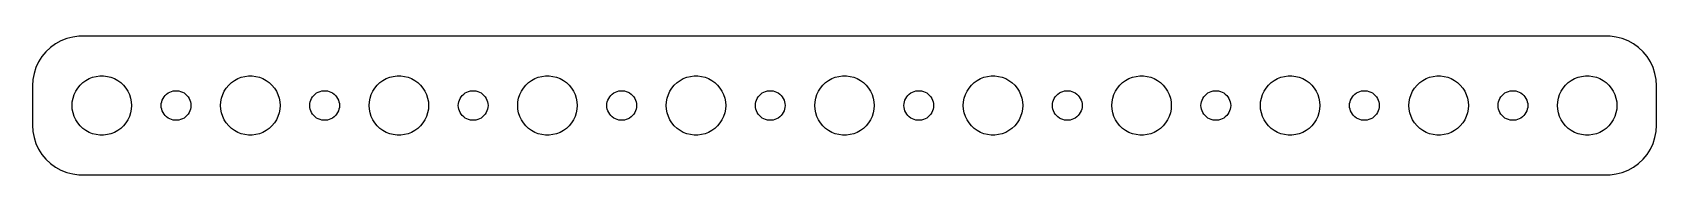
# Model space of a CAD drawing. Header units: metres. Extents: x -82 to 82, y -7 to 7.
import ezdxf

# ---------------------------------------------------------------- set-up
doc = ezdxf.new("R2010")
doc.units = ezdxf.units.M

msp = doc.modelspace()

# ---------------------------------------------------------------- linework, layer by layer
for p, q in [((-78.5451, 6.75528), (-79.1289, 6.52412)), ((-77.9369, 6.91142), (-78.5451, 6.75528)), ((-77.3139, 6.99013), (-77.9369, 6.91142)), ((77.3139, 6.99013), (-77.3139, 6.99013)), ((77.9369, 6.91142), (77.3139, 6.99013)), ((78.5451, 6.75528), (77.9369, 6.91142)), ((79.1289, 6.52412), (78.5451, 6.75528)), ((-81.0451, 4.93892), (-81.3815, 4.40877)), ((-80.6448, 5.42273), (-81.0451, 4.93892)), ((-80.1871, 5.85255), (-80.6448, 5.42273)), ((-79.6791, 6.22163), (-80.1871, 5.85255)), ((-79.1289, 6.52412), (-79.6791, 6.22163)), ((79.6791, 6.22163), (79.1289, 6.52412)), ((80.1871, 5.85255), (79.6791, 6.22163)), ((80.6448, 5.42273), (80.1871, 5.85255)), ((81.0451, 4.93892), (80.6448, 5.42273)), ((81.3815, 4.40877), (81.0451, 4.93892)), ((-81.6489, 3.84062), (-81.8429, 3.24344)), ((-81.3815, 4.40877), (-81.6489, 3.84062)), ((81.6489, 3.84062), (81.3815, 4.40877)), ((81.8429, 3.24344), (81.6489, 3.84062)), ((-81.9606, 2.62666), (-82, 2)), ((-82, 2), (-82, -2)), ((-81.8429, 3.24344), (-81.9606, 2.62666)), ((-77.6289, 1.44525), (-77.427, 1.76335)), ((-77.427, 1.76335), (-77.1869, 2.05363)), ((-77.1869, 2.05363), (-76.9123, 2.31154)), ((-76.9123, 2.31154), (-76.6075, 2.53297)), ((-76.6075, 2.53297), (-76.2773, 2.71448)), ((-76.2773, 2.71448), (-75.927, 2.85316)), ((-75.927, 2.85316), (-75.5621, 2.94685)), ((-75.5621, 2.94685), (-75.1884, 2.99408)), ((-75.1884, 2.99408), (-74.8116, 2.99408)), ((-74.8116, 2.99408), (-74.4379, 2.94685)), ((-74.4379, 2.94685), (-74.073, 2.85316)), ((-74.073, 2.85316), (-73.7227, 2.71448)), ((-73.7227, 2.71448), (-73.3925, 2.53297)), ((-73.3925, 2.53297), (-73.0877, 2.31154)), ((-73.0877, 2.31154), (-72.8131, 2.05363)), ((-72.8131, 2.05363), (-72.573, 1.76335)), ((-72.573, 1.76335), (-72.3711, 1.44525)), ((-62.6289, 1.44525), (-62.427, 1.76335)), ((-62.427, 1.76335), (-62.1869, 2.05363)), ((-62.1869, 2.05363), (-61.9123, 2.31154)), ((-61.9123, 2.31154), (-61.6075, 2.53297)), ((-61.6075, 2.53297), (-61.2773, 2.71448)), ((-61.2773, 2.71448), (-60.927, 2.85316)), ((-60.927, 2.85316), (-60.5621, 2.94685)), ((-60.5621, 2.94685), (-60.1884, 2.99408)), ((-60.1884, 2.99408), (-59.8116, 2.99408)), ((-59.8116, 2.99408), (-59.4379, 2.94685)), ((-59.4379, 2.94685), (-59.0729, 2.85316)), ((-59.0729, 2.85316), (-58.7227, 2.71448)), ((-58.7227, 2.71448), (-58.3925, 2.53297)), ((-58.3925, 2.53297), (-58.0877, 2.31154)), ((-58.0877, 2.31154), (-57.8131, 2.05363)), ((-57.8131, 2.05363), (-57.5729, 1.76335)), ((-57.5729, 1.76335), (-57.3711, 1.44525)), ((-47.6289, 1.44525), (-47.427, 1.76335)), ((-47.427, 1.76335), (-47.1869, 2.05363)), ((-47.1869, 2.05363), (-46.9123, 2.31154)), ((-46.9123, 2.31154), (-46.6075, 2.53297)), ((-46.6075, 2.53297), (-46.2773, 2.71448)), ((-46.2773, 2.71448), (-45.927, 2.85316)), ((-45.927, 2.85316), (-45.5621, 2.94685)), ((-45.5621, 2.94685), (-45.1884, 2.99408)), ((-45.1884, 2.99408), (-44.8116, 2.99408)), ((-44.8116, 2.99408), (-44.4379, 2.94685)), ((-44.4379, 2.94685), (-44.0729, 2.85316)), ((-44.0729, 2.85316), (-43.7227, 2.71448)), ((-43.7227, 2.71448), (-43.3925, 2.53297)), ((-43.3925, 2.53297), (-43.0877, 2.31154)), ((-43.0877, 2.31154), (-42.8131, 2.05363)), ((-42.8131, 2.05363), (-42.5729, 1.76335)), ((-42.5729, 1.76335), (-42.3711, 1.44525)), ((-32.6289, 1.44525), (-32.427, 1.76335)), ((-32.427, 1.76335), (-32.1869, 2.05363)), ((-32.1869, 2.05363), (-31.9123, 2.31154)), ((-31.9123, 2.31154), (-31.6075, 2.53297)), ((-31.6075, 2.53297), (-31.2773, 2.71448)), ((-31.2773, 2.71448), (-30.927, 2.85316)), ((-30.927, 2.85316), (-30.5621, 2.94685)), ((-30.5621, 2.94685), (-30.1884, 2.99408)), ((-30.1884, 2.99408), (-29.8116, 2.99408)), ((-29.8116, 2.99408), (-29.4379, 2.94685)), ((-29.4379, 2.94685), (-29.0729, 2.85316)), ((-29.0729, 2.85316), (-28.7227, 2.71448)), ((-28.7227, 2.71448), (-28.3925, 2.53297)), ((-28.3925, 2.53297), (-28.0877, 2.31154)), ((-28.0877, 2.31154), (-27.8131, 2.05363)), ((-27.8131, 2.05363), (-27.5729, 1.76335)), ((-27.5729, 1.76335), (-27.3711, 1.44525)), ((-17.6289, 1.44525), (-17.427, 1.76335)), ((-17.427, 1.76335), (-17.1869, 2.05363)), ((-17.1869, 2.05363), (-16.9123, 2.31154)), ((-16.9123, 2.31154), (-16.6075, 2.53297)), ((-16.6075, 2.53297), (-16.2773, 2.71448)), ((-16.2773, 2.71448), (-15.927, 2.85316)), ((-15.927, 2.85316), (-15.5621, 2.94685)), ((-15.5621, 2.94685), (-15.1884, 2.99408)), ((-15.1884, 2.99408), (-14.8116, 2.99408)), ((-14.8116, 2.99408), (-14.4379, 2.94685)), ((-14.4379, 2.94685), (-14.0729, 2.85316)), ((-14.0729, 2.85316), (-13.7227, 2.71448)), ((-13.7227, 2.71448), (-13.3925, 2.53297)), ((-13.3925, 2.53297), (-13.0877, 2.31154)), ((-13.0877, 2.31154), (-12.8131, 2.05363)), ((-12.8131, 2.05363), (-12.5729, 1.76335)), ((-12.5729, 1.76335), (-12.3711, 1.44525)), ((-2.62891, 1.44525), (-2.42705, 1.76335)), ((-2.42705, 1.76335), (-2.1869, 2.05363)), ((-2.1869, 2.05363), (-1.91226, 2.31154)), ((-1.91226, 2.31154), (-1.60747, 2.53297)), ((-1.60747, 2.53297), (-1.27733, 2.71448)), ((-1.27733, 2.71448), (-0.927048, 2.85316)), ((-0.927048, 2.85316), (-0.562134, 2.94685)), ((-0.562134, 2.94685), (-0.18837, 2.99408)), ((-0.18837, 2.99408), (0.18837, 2.99408)), ((0.18837, 2.99408), (0.562134, 2.94685)), ((0.562134, 2.94685), (0.927048, 2.85316)), ((0.927048, 2.85316), (1.27733, 2.71448)), ((1.27733, 2.71448), (1.60747, 2.53297)), ((1.60747, 2.53297), (1.91226, 2.31154)), ((1.91226, 2.31154), (2.1869, 2.05363)), ((2.1869, 2.05363), (2.42705, 1.76335)), ((2.42705, 1.76335), (2.62891, 1.44525)), ((12.3711, 1.44525), (12.5729, 1.76335)), ((12.5729, 1.76335), (12.8131, 2.05363)), ((12.8131, 2.05363), (13.0877, 2.31154)), ((13.0877, 2.31154), (13.3925, 2.53297)), ((13.3925, 2.53297), (13.7227, 2.71448)), ((13.7227, 2.71448), (14.0729, 2.85316)), ((14.0729, 2.85316), (14.4379, 2.94685)), ((14.4379, 2.94685), (14.8116, 2.99408)), ((14.8116, 2.99408), (15.1884, 2.99408)), ((15.1884, 2.99408), (15.5621, 2.94685)), ((15.5621, 2.94685), (15.927, 2.85316)), ((15.927, 2.85316), (16.2773, 2.71448)), ((16.2773, 2.71448), (16.6075, 2.53297)), ((16.6075, 2.53297), (16.9123, 2.31154)), ((16.9123, 2.31154), (17.1869, 2.05363)), ((17.1869, 2.05363), (17.427, 1.76335)), ((17.427, 1.76335), (17.6289, 1.44525)), ((27.3711, 1.44525), (27.5729, 1.76335)), ((27.5729, 1.76335), (27.8131, 2.05363)), ((27.8131, 2.05363), (28.0877, 2.31154)), ((28.0877, 2.31154), (28.3925, 2.53297)), ((28.3925, 2.53297), (28.7227, 2.71448)), ((28.7227, 2.71448), (29.0729, 2.85316)), ((29.0729, 2.85316), (29.4379, 2.94685)), ((29.4379, 2.94685), (29.8116, 2.99408)), ((29.8116, 2.99408), (30.1884, 2.99408)), ((30.1884, 2.99408), (30.5621, 2.94685)), ((30.5621, 2.94685), (30.927, 2.85316)), ((30.927, 2.85316), (31.2773, 2.71448)), ((31.2773, 2.71448), (31.6075, 2.53297)), ((31.6075, 2.53297), (31.9123, 2.31154)), ((31.9123, 2.31154), (32.1869, 2.05363)), ((32.1869, 2.05363), (32.427, 1.76335)), ((32.427, 1.76335), (32.6289, 1.44525)), ((42.3711, 1.44525), (42.5729, 1.76335)), ((42.5729, 1.76335), (42.8131, 2.05363)), ((42.8131, 2.05363), (43.0877, 2.31154)), ((43.0877, 2.31154), (43.3925, 2.53297)), ((43.3925, 2.53297), (43.7227, 2.71448)), ((43.7227, 2.71448), (44.0729, 2.85316)), ((44.0729, 2.85316), (44.4379, 2.94685)), ((44.4379, 2.94685), (44.8116, 2.99408)), ((44.8116, 2.99408), (45.1884, 2.99408)), ((45.1884, 2.99408), (45.5621, 2.94685)), ((45.5621, 2.94685), (45.927, 2.85316)), ((45.927, 2.85316), (46.2773, 2.71448)), ((46.2773, 2.71448), (46.6075, 2.53297)), ((46.6075, 2.53297), (46.9123, 2.31154)), ((46.9123, 2.31154), (47.1869, 2.05363)), ((47.1869, 2.05363), (47.427, 1.76335)), ((47.427, 1.76335), (47.6289, 1.44525)), ((57.3711, 1.44525), (57.5729, 1.76335)), ((57.5729, 1.76335), (57.8131, 2.05363)), ((57.8131, 2.05363), (58.0877, 2.31154)), ((58.0877, 2.31154), (58.3925, 2.53297)), ((58.3925, 2.53297), (58.7227, 2.71448)), ((58.7227, 2.71448), (59.0729, 2.85316)), ((59.0729, 2.85316), (59.4379, 2.94685)), ((59.4379, 2.94685), (59.8116, 2.99408)), ((59.8116, 2.99408), (60.1884, 2.99408)), ((60.1884, 2.99408), (60.5621, 2.94685)), ((60.5621, 2.94685), (60.927, 2.85316)), ((60.927, 2.85316), (61.2773, 2.71448)), ((61.2773, 2.71448), (61.6075, 2.53297)), ((61.6075, 2.53297), (61.9123, 2.31154)), ((61.9123, 2.31154), (62.1869, 2.05363)), ((62.1869, 2.05363), (62.427, 1.76335)), ((62.427, 1.76335), (62.6289, 1.44525)), ((72.3711, 1.44525), (72.573, 1.76335)), ((72.573, 1.76335), (72.8131, 2.05363)), ((72.8131, 2.05363), (73.0877, 2.31154)), ((73.0877, 2.31154), (73.3925, 2.53297)), ((73.3925, 2.53297), (73.7227, 2.71448)), ((73.7227, 2.71448), (74.073, 2.85316)), ((74.073, 2.85316), (74.4379, 2.94685)), ((74.4379, 2.94685), (74.8116, 2.99408)), ((74.8116, 2.99408), (75.1884, 2.99408)), ((75.1884, 2.99408), (75.5621, 2.94685)), ((75.5621, 2.94685), (75.927, 2.85316)), ((75.927, 2.85316), (76.2773, 2.71448)), ((76.2773, 2.71448), (76.6075, 2.53297)), ((76.6075, 2.53297), (76.9123, 2.31154)), ((76.9123, 2.31154), (77.1869, 2.05363)), ((77.1869, 2.05363), (77.427, 1.76335)), ((77.427, 1.76335), (77.6289, 1.44525)), ((81.9606, 2.62666), (81.8429, 3.24344)), ((82, 2), (81.9606, 2.62666)), ((82, -2), (82, 2)), ((-78, 0), (-77.9763, 0.375992)), ((-77.9763, -0.375992), (-78, 0)), ((-77.9763, 0.375992), (-77.9057, 0.746063)), ((-77.9057, 0.746063), (-77.7893, 1.10437)), ((-77.7893, 1.10437), (-77.6289, 1.44525)), ((-72.3711, 1.44525), (-72.2107, 1.10437)), ((-72.2107, 1.10437), (-72.0943, 0.746063)), ((-72.0943, 0.746063), (-72.0237, 0.375992)), ((-72.0237, 0.375992), (-72, 0)), ((-72, 0), (-72.0237, -0.375992)), ((-69, 0), (-68.9882, 0.187988)), ((-68.9882, -0.187988), (-69, 0)), ((-68.9882, 0.187988), (-68.9529, 0.373032)), ((-68.9529, 0.373032), (-68.8947, 0.552185)), ((-68.8947, 0.552185), (-68.8145, 0.722626)), ((-68.8145, 0.722626), (-68.7135, 0.881668)), ((-68.7135, 0.881668), (-68.5934, 1.02681)), ((-68.5934, 1.02681), (-68.4561, 1.15576)), ((-68.4561, 1.15576), (-68.3037, 1.26648)), ((-68.3037, 1.26648), (-68.1387, 1.35724)), ((-68.1387, 1.35724), (-67.9635, 1.42657)), ((-67.9635, 1.42657), (-67.7811, 1.47342)), ((-67.7811, 1.47342), (-67.5942, 1.49704)), ((-67.5942, 1.49704), (-67.4058, 1.49704)), ((-67.4058, 1.49704), (-67.2189, 1.47342)), ((-67.2189, 1.47342), (-67.0365, 1.42657)), ((-67.0365, 1.42657), (-66.8613, 1.35724)), ((-66.8613, 1.35724), (-66.6963, 1.26648)), ((-66.6963, 1.26648), (-66.5439, 1.15576)), ((-66.5439, 1.15576), (-66.4065, 1.02681)), ((-66.4065, 1.02681), (-66.2865, 0.881668)), ((-66.2865, 0.881668), (-66.1855, 0.722626)), ((-66.1855, 0.722626), (-66.1053, 0.552185)), ((-66.1053, 0.552185), (-66.0471, 0.373032)), ((-66.0471, 0.373032), (-66.0118, 0.187988)), ((-66.0118, 0.187988), (-66, 0)), ((-66, 0), (-66.0118, -0.187988)), ((-63, 0), (-62.9763, 0.375992)), ((-62.9763, -0.375992), (-63, 0)), ((-62.9763, 0.375992), (-62.9057, 0.746063)), ((-62.9057, 0.746063), (-62.7893, 1.10437)), ((-62.7893, 1.10437), (-62.6289, 1.44525)), ((-57.3711, 1.44525), (-57.2107, 1.10437)), ((-57.2107, 1.10437), (-57.0942, 0.746063)), ((-57.0942, 0.746063), (-57.0237, 0.375992)), ((-57.0237, 0.375992), (-57, 0)), ((-57, 0), (-57.0237, -0.375992)), ((-54, 0), (-53.9882, 0.187988)), ((-53.9882, -0.187988), (-54, 0)), ((-53.9882, 0.187988), (-53.9529, 0.373032)), ((-53.9529, 0.373032), (-53.8947, 0.552185)), ((-53.8947, 0.552185), (-53.8145, 0.722626)), ((-53.8145, 0.722626), (-53.7135, 0.881668)), ((-53.7135, 0.881668), (-53.5934, 1.02681)), ((-53.5934, 1.02681), (-53.4561, 1.15576)), ((-53.4561, 1.15576), (-53.3037, 1.26648)), ((-53.3037, 1.26648), (-53.1387, 1.35724)), ((-53.1387, 1.35724), (-52.9635, 1.42657)), ((-52.9635, 1.42657), (-52.7811, 1.47342)), ((-52.7811, 1.47342), (-52.5942, 1.49704)), ((-52.5942, 1.49704), (-52.4058, 1.49704)), ((-52.4058, 1.49704), (-52.2189, 1.47342)), ((-52.2189, 1.47342), (-52.0365, 1.42657)), ((-52.0365, 1.42657), (-51.8613, 1.35724)), ((-51.8613, 1.35724), (-51.6963, 1.26648)), ((-51.6963, 1.26648), (-51.5439, 1.15576)), ((-51.5439, 1.15576), (-51.4065, 1.02681)), ((-51.4065, 1.02681), (-51.2865, 0.881668)), ((-51.2865, 0.881668), (-51.1855, 0.722626)), ((-51.1855, 0.722626), (-51.1053, 0.552185)), ((-51.1053, 0.552185), (-51.0471, 0.373032)), ((-51.0471, 0.373032), (-51.0118, 0.187988)), ((-51.0118, 0.187988), (-51, 0)), ((-51, 0), (-51.0118, -0.187988)), ((-48, 0), (-47.9763, 0.375992)), ((-47.9763, -0.375992), (-48, 0)), ((-47.9763, 0.375992), (-47.9057, 0.746063)), ((-47.9057, 0.746063), (-47.7893, 1.10437)), ((-47.7893, 1.10437), (-47.6289, 1.44525)), ((-42.3711, 1.44525), (-42.2107, 1.10437)), ((-42.2107, 1.10437), (-42.0942, 0.746063)), ((-42.0942, 0.746063), (-42.0237, 0.375992)), ((-42.0237, 0.375992), (-42, 0)), ((-42, 0), (-42.0237, -0.375992)), ((-39, 0), (-38.9882, 0.187988)), ((-38.9882, -0.187988), (-39, 0)), ((-38.9882, 0.187988), (-38.9529, 0.373032)), ((-38.9529, 0.373032), (-38.8947, 0.552185)), ((-38.8947, 0.552185), (-38.8145, 0.722626)), ((-38.8145, 0.722626), (-38.7135, 0.881668)), ((-38.7135, 0.881668), (-38.5934, 1.02681)), ((-38.5934, 1.02681), (-38.4561, 1.15576)), ((-38.4561, 1.15576), (-38.3037, 1.26648)), ((-38.3037, 1.26648), (-38.1387, 1.35724)), ((-38.1387, 1.35724), (-37.9635, 1.42657)), ((-37.9635, 1.42657), (-37.7811, 1.47342)), ((-37.7811, 1.47342), (-37.5942, 1.49704)), ((-37.5942, 1.49704), (-37.4058, 1.49704)), ((-37.4058, 1.49704), (-37.2189, 1.47342)), ((-37.2189, 1.47342), (-37.0365, 1.42657)), ((-37.0365, 1.42657), (-36.8613, 1.35724)), ((-36.8613, 1.35724), (-36.6963, 1.26648)), ((-36.6963, 1.26648), (-36.5439, 1.15576)), ((-36.5439, 1.15576), (-36.4065, 1.02681)), ((-36.4065, 1.02681), (-36.2865, 0.881668)), ((-36.2865, 0.881668), (-36.1855, 0.722626)), ((-36.1855, 0.722626), (-36.1053, 0.552185)), ((-36.1053, 0.552185), (-36.0471, 0.373032)), ((-36.0471, 0.373032), (-36.0118, 0.187988)), ((-36.0118, 0.187988), (-36, 0)), ((-36, 0), (-36.0118, -0.187988)), ((-33, 0), (-32.9763, 0.375992)), ((-32.9763, -0.375992), (-33, 0)), ((-32.9763, 0.375992), (-32.9057, 0.746063)), ((-32.9057, 0.746063), (-32.7893, 1.10437)), ((-32.7893, 1.10437), (-32.6289, 1.44525)), ((-27.3711, 1.44525), (-27.2107, 1.10437)), ((-27.2107, 1.10437), (-27.0942, 0.746063)), ((-27.0942, 0.746063), (-27.0237, 0.375992)), ((-27.0237, 0.375992), (-27, 0)), ((-27, 0), (-27.0237, -0.375992)), ((-24, 0), (-23.9882, 0.187988)), ((-23.9882, -0.187988), (-24, 0)), ((-23.9882, 0.187988), (-23.9529, 0.373032)), ((-23.9529, 0.373032), (-23.8947, 0.552185)), ((-23.8947, 0.552185), (-23.8145, 0.722626)), ((-23.8145, 0.722626), (-23.7135, 0.881668)), ((-23.7135, 0.881668), (-23.5934, 1.02681)), ((-23.5934, 1.02681), (-23.4561, 1.15576)), ((-23.4561, 1.15576), (-23.3037, 1.26648)), ((-23.3037, 1.26648), (-23.1387, 1.35724)), ((-23.1387, 1.35724), (-22.9635, 1.42657)), ((-22.9635, 1.42657), (-22.7811, 1.47342)), ((-22.7811, 1.47342), (-22.5942, 1.49704)), ((-22.5942, 1.49704), (-22.4058, 1.49704)), ((-22.4058, 1.49704), (-22.2189, 1.47342)), ((-22.2189, 1.47342), (-22.0365, 1.42657)), ((-22.0365, 1.42657), (-21.8613, 1.35724)), ((-21.8613, 1.35724), (-21.6963, 1.26648)), ((-21.6963, 1.26648), (-21.5439, 1.15576)), ((-21.5439, 1.15576), (-21.4065, 1.02681)), ((-21.4065, 1.02681), (-21.2865, 0.881668)), ((-21.2865, 0.881668), (-21.1855, 0.722626)), ((-21.1855, 0.722626), (-21.1053, 0.552185)), ((-21.1053, 0.552185), (-21.0471, 0.373032)), ((-21.0471, 0.373032), (-21.0118, 0.187988)), ((-21.0118, 0.187988), (-21, 0)), ((-21, 0), (-21.0118, -0.187988)), ((-18, 0), (-17.9763, 0.375992)), ((-17.9763, -0.375992), (-18, 0)), ((-17.9763, 0.375992), (-17.9057, 0.746063)), ((-17.9057, 0.746063), (-17.7893, 1.10437)), ((-17.7893, 1.10437), (-17.6289, 1.44525)), ((-12.3711, 1.44525), (-12.2107, 1.10437)), ((-12.2107, 1.10437), (-12.0942, 0.746063)), ((-12.0942, 0.746063), (-12.0237, 0.375992)), ((-12.0237, 0.375992), (-12, 0)), ((-12, 0), (-12.0237, -0.375992)), ((-9, 0), (-8.98816, 0.187988)), ((-8.98816, -0.187988), (-9, 0)), ((-8.98816, 0.187988), (-8.95287, 0.373032)), ((-8.95287, 0.373032), (-8.89465, 0.552185)), ((-8.89465, 0.552185), (-8.81445, 0.722626)), ((-8.81445, 0.722626), (-8.71352, 0.881668)), ((-8.71352, 0.881668), (-8.59344, 1.02681)), ((-8.59344, 1.02681), (-8.45613, 1.15576)), ((-8.45613, 1.15576), (-8.30373, 1.26648)), ((-8.30373, 1.26648), (-8.13866, 1.35724)), ((-8.13866, 1.35724), (-7.96352, 1.42657)), ((-7.96352, 1.42657), (-7.78107, 1.47342)), ((-7.78107, 1.47342), (-7.59418, 1.49704)), ((-7.59418, 1.49704), (-7.40581, 1.49704)), ((-7.40581, 1.49704), (-7.21892, 1.47342)), ((-7.21892, 1.47342), (-7.03647, 1.42657)), ((-7.03647, 1.42657), (-6.86133, 1.35724)), ((-6.86133, 1.35724), (-6.69626, 1.26648)), ((-6.69626, 1.26648), (-6.54385, 1.15576)), ((-6.54385, 1.15576), (-6.40654, 1.02681)), ((-6.40654, 1.02681), (-6.28647, 0.881668)), ((-6.28647, 0.881668), (-6.18553, 0.722626)), ((-6.18553, 0.722626), (-6.10533, 0.552185)), ((-6.10533, 0.552185), (-6.04712, 0.373032)), ((-6.04712, 0.373032), (-6.01183, 0.187988)), ((-6.01183, 0.187988), (-6, 0)), ((-6, 0), (-6.01183, -0.187988)), ((-3, 0), (-2.97633, 0.375992)), ((-2.97633, -0.375992), (-3, 0)), ((-2.97633, 0.375992), (-2.90575, 0.746063)), ((-2.90575, 0.746063), (-2.78932, 1.10437)), ((-2.78932, 1.10437), (-2.62891, 1.44525)), ((2.62891, 1.44525), (2.78932, 1.10437)), ((2.78932, 1.10437), (2.90575, 0.746063)), ((2.90575, 0.746063), (2.97633, 0.375992)), ((2.97633, 0.375992), (3, 0)), ((3, 0), (2.97633, -0.375992)), ((6, 0), (6.01183, 0.187988)), ((6.01183, -0.187988), (6, 0)), ((6.01183, 0.187988), (6.04712, 0.373032)), ((6.04712, 0.373032), (6.10533, 0.552185)), ((6.10533, 0.552185), (6.18553, 0.722626)), ((6.18553, 0.722626), (6.28647, 0.881668)), ((6.28647, 0.881668), (6.40654, 1.02681)), ((6.40654, 1.02681), (6.54385, 1.15576)), ((6.54385, 1.15576), (6.69626, 1.26648)), ((6.69626, 1.26648), (6.86133, 1.35724)), ((6.86133, 1.35724), (7.03647, 1.42657)), ((7.03647, 1.42657), (7.21892, 1.47342)), ((7.21892, 1.47342), (7.40581, 1.49704)), ((7.40581, 1.49704), (7.59418, 1.49704)), ((7.59418, 1.49704), (7.78107, 1.47342)), ((7.78107, 1.47342), (7.96352, 1.42657)), ((7.96352, 1.42657), (8.13866, 1.35724)), ((8.13866, 1.35724), (8.30373, 1.26648)), ((8.30373, 1.26648), (8.45613, 1.15576)), ((8.45613, 1.15576), (8.59344, 1.02681)), ((8.59344, 1.02681), (8.71352, 0.881668)), ((8.71352, 0.881668), (8.81445, 0.722626)), ((8.81445, 0.722626), (8.89465, 0.552185)), ((8.89465, 0.552185), (8.95287, 0.373032)), ((8.95287, 0.373032), (8.98816, 0.187988)), ((8.98816, 0.187988), (9, 0)), ((9, 0), (8.98816, -0.187988)), ((12, 0), (12.0237, 0.375992)), ((12.0237, -0.375992), (12, 0)), ((12.0237, 0.375992), (12.0942, 0.746063)), ((12.0942, 0.746063), (12.2107, 1.10437)), ((12.2107, 1.10437), (12.3711, 1.44525)), ((17.6289, 1.44525), (17.7893, 1.10437)), ((17.7893, 1.10437), (17.9057, 0.746063)), ((17.9057, 0.746063), (17.9763, 0.375992)), ((17.9763, 0.375992), (18, 0)), ((18, 0), (17.9763, -0.375992)), ((21, 0), (21.0118, 0.187988)), ((21.0118, -0.187988), (21, 0)), ((21.0118, 0.187988), (21.0471, 0.373032)), ((21.0471, 0.373032), (21.1053, 0.552185)), ((21.1053, 0.552185), (21.1855, 0.722626)), ((21.1855, 0.722626), (21.2865, 0.881668)), ((21.2865, 0.881668), (21.4065, 1.02681)), ((21.4065, 1.02681), (21.5439, 1.15576)), ((21.5439, 1.15576), (21.6963, 1.26648)), ((21.6963, 1.26648), (21.8613, 1.35724)), ((21.8613, 1.35724), (22.0365, 1.42657)), ((22.0365, 1.42657), (22.2189, 1.47342)), ((22.2189, 1.47342), (22.4058, 1.49704)), ((22.4058, 1.49704), (22.5942, 1.49704)), ((22.5942, 1.49704), (22.7811, 1.47342)), ((22.7811, 1.47342), (22.9635, 1.42657)), ((22.9635, 1.42657), (23.1387, 1.35724)), ((23.1387, 1.35724), (23.3037, 1.26648)), ((23.3037, 1.26648), (23.4561, 1.15576)), ((23.4561, 1.15576), (23.5934, 1.02681)), ((23.5934, 1.02681), (23.7135, 0.881668)), ((23.7135, 0.881668), (23.8145, 0.722626)), ((23.8145, 0.722626), (23.8947, 0.552185)), ((23.8947, 0.552185), (23.9529, 0.373032)), ((23.9529, 0.373032), (23.9882, 0.187988)), ((23.9882, 0.187988), (24, 0)), ((24, 0), (23.9882, -0.187988)), ((27, 0), (27.0237, 0.375992)), ((27.0237, -0.375992), (27, 0)), ((27.0237, 0.375992), (27.0942, 0.746063)), ((27.0942, 0.746063), (27.2107, 1.10437)), ((27.2107, 1.10437), (27.3711, 1.44525)), ((32.6289, 1.44525), (32.7893, 1.10437)), ((32.7893, 1.10437), (32.9057, 0.746063)), ((32.9057, 0.746063), (32.9763, 0.375992)), ((32.9763, 0.375992), (33, 0)), ((33, 0), (32.9763, -0.375992)), ((36, 0), (36.0118, 0.187988)), ((36.0118, -0.187988), (36, 0)), ((36.0118, 0.187988), (36.0471, 0.373032)), ((36.0471, 0.373032), (36.1053, 0.552185)), ((36.1053, 0.552185), (36.1855, 0.722626)), ((36.1855, 0.722626), (36.2865, 0.881668)), ((36.2865, 0.881668), (36.4065, 1.02681)), ((36.4065, 1.02681), (36.5439, 1.15576)), ((36.5439, 1.15576), (36.6963, 1.26648)), ((36.6963, 1.26648), (36.8613, 1.35724)), ((36.8613, 1.35724), (37.0365, 1.42657)), ((37.0365, 1.42657), (37.2189, 1.47342)), ((37.2189, 1.47342), (37.4058, 1.49704)), ((37.4058, 1.49704), (37.5942, 1.49704)), ((37.5942, 1.49704), (37.7811, 1.47342)), ((37.7811, 1.47342), (37.9635, 1.42657)), ((37.9635, 1.42657), (38.1387, 1.35724)), ((38.1387, 1.35724), (38.3037, 1.26648)), ((38.3037, 1.26648), (38.4561, 1.15576)), ((38.4561, 1.15576), (38.5934, 1.02681)), ((38.5934, 1.02681), (38.7135, 0.881668)), ((38.7135, 0.881668), (38.8145, 0.722626)), ((38.8145, 0.722626), (38.8947, 0.552185)), ((38.8947, 0.552185), (38.9529, 0.373032)), ((38.9529, 0.373032), (38.9882, 0.187988)), ((38.9882, 0.187988), (39, 0)), ((39, 0), (38.9882, -0.187988)), ((42, 0), (42.0237, 0.375992)), ((42.0237, -0.375992), (42, 0)), ((42.0237, 0.375992), (42.0942, 0.746063)), ((42.0942, 0.746063), (42.2107, 1.10437)), ((42.2107, 1.10437), (42.3711, 1.44525)), ((47.6289, 1.44525), (47.7893, 1.10437)), ((47.7893, 1.10437), (47.9057, 0.746063)), ((47.9057, 0.746063), (47.9763, 0.375992)), ((47.9763, 0.375992), (48, 0)), ((48, 0), (47.9763, -0.375992)), ((51, 0), (51.0118, 0.187988)), ((51.0118, -0.187988), (51, 0)), ((51.0118, 0.187988), (51.0471, 0.373032)), ((51.0471, 0.373032), (51.1053, 0.552185)), ((51.1053, 0.552185), (51.1855, 0.722626)), ((51.1855, 0.722626), (51.2865, 0.881668)), ((51.2865, 0.881668), (51.4065, 1.02681)), ((51.4065, 1.02681), (51.5439, 1.15576)), ((51.5439, 1.15576), (51.6963, 1.26648)), ((51.6963, 1.26648), (51.8613, 1.35724)), ((51.8613, 1.35724), (52.0365, 1.42657)), ((52.0365, 1.42657), (52.2189, 1.47342)), ((52.2189, 1.47342), (52.4058, 1.49704)), ((52.4058, 1.49704), (52.5942, 1.49704)), ((52.5942, 1.49704), (52.7811, 1.47342)), ((52.7811, 1.47342), (52.9635, 1.42657)), ((52.9635, 1.42657), (53.1387, 1.35724)), ((53.1387, 1.35724), (53.3037, 1.26648)), ((53.3037, 1.26648), (53.4561, 1.15576)), ((53.4561, 1.15576), (53.5934, 1.02681)), ((53.5934, 1.02681), (53.7135, 0.881668)), ((53.7135, 0.881668), (53.8145, 0.722626)), ((53.8145, 0.722626), (53.8947, 0.552185)), ((53.8947, 0.552185), (53.9529, 0.373032)), ((53.9529, 0.373032), (53.9882, 0.187988)), ((53.9882, 0.187988), (54, 0)), ((54, 0), (53.9882, -0.187988)), ((57, 0), (57.0237, 0.375992)), ((57.0237, -0.375992), (57, 0)), ((57.0237, 0.375992), (57.0942, 0.746063)), ((57.0942, 0.746063), (57.2107, 1.10437)), ((57.2107, 1.10437), (57.3711, 1.44525)), ((62.6289, 1.44525), (62.7893, 1.10437)), ((62.7893, 1.10437), (62.9057, 0.746063)), ((62.9057, 0.746063), (62.9763, 0.375992)), ((62.9763, 0.375992), (63, 0)), ((63, 0), (62.9763, -0.375992)), ((66, 0), (66.0118, 0.187988)), ((66.0118, -0.187988), (66, 0)), ((66.0118, 0.187988), (66.0471, 0.373032)), ((66.0471, 0.373032), (66.1053, 0.552185)), ((66.1053, 0.552185), (66.1855, 0.722626)), ((66.1855, 0.722626), (66.2865, 0.881668)), ((66.2865, 0.881668), (66.4065, 1.02681)), ((66.4065, 1.02681), (66.5439, 1.15576)), ((66.5439, 1.15576), (66.6963, 1.26648)), ((66.6963, 1.26648), (66.8613, 1.35724)), ((66.8613, 1.35724), (67.0365, 1.42657)), ((67.0365, 1.42657), (67.2189, 1.47342)), ((67.2189, 1.47342), (67.4058, 1.49704)), ((67.4058, 1.49704), (67.5942, 1.49704)), ((67.5942, 1.49704), (67.7811, 1.47342)), ((67.7811, 1.47342), (67.9635, 1.42657)), ((67.9635, 1.42657), (68.1387, 1.35724)), ((68.1387, 1.35724), (68.3037, 1.26648)), ((68.3037, 1.26648), (68.4561, 1.15576)), ((68.4561, 1.15576), (68.5934, 1.02681)), ((68.5934, 1.02681), (68.7135, 0.881668)), ((68.7135, 0.881668), (68.8145, 0.722626)), ((68.8145, 0.722626), (68.8947, 0.552185)), ((68.8947, 0.552185), (68.9529, 0.373032)), ((68.9529, 0.373032), (68.9882, 0.187988)), ((68.9882, 0.187988), (69, 0)), ((69, 0), (68.9882, -0.187988)), ((72, 0), (72.0237, 0.375992)), ((72.0237, -0.375992), (72, 0)), ((72.0237, 0.375992), (72.0943, 0.746063)), ((72.0943, 0.746063), (72.2107, 1.10437)), ((72.2107, 1.10437), (72.3711, 1.44525)), ((77.6289, 1.44525), (77.7893, 1.10437)), ((77.7893, 1.10437), (77.9057, 0.746063)), ((77.9057, 0.746063), (77.9763, 0.375992)), ((77.9763, 0.375992), (78, 0)), ((78, 0), (77.9763, -0.375992)), ((-77.9057, -0.746063), (-77.9763, -0.375992)), ((-77.7893, -1.10437), (-77.9057, -0.746063)), ((-77.6289, -1.44525), (-77.7893, -1.10437)), ((-77.427, -1.76335), (-77.6289, -1.44525)), ((-72.3711, -1.44525), (-72.573, -1.76335)), ((-72.2107, -1.10437), (-72.3711, -1.44525)), ((-72.0943, -0.746063), (-72.2107, -1.10437)), ((-72.0237, -0.375992), (-72.0943, -0.746063)), ((-68.9529, -0.373032), (-68.9882, -0.187988)), ((-68.8947, -0.552185), (-68.9529, -0.373032)), ((-68.8145, -0.722626), (-68.8947, -0.552185)), ((-68.7135, -0.881668), (-68.8145, -0.722626)), ((-68.5934, -1.02681), (-68.7135, -0.881668)), ((-68.4561, -1.15576), (-68.5934, -1.02681)), ((-68.3037, -1.26648), (-68.4561, -1.15576)), ((-68.1387, -1.35724), (-68.3037, -1.26648)), ((-67.9635, -1.42657), (-68.1387, -1.35724)), ((-67.7811, -1.47342), (-67.9635, -1.42657)), ((-67.5942, -1.49704), (-67.7811, -1.47342)), ((-67.4058, -1.49704), (-67.5942, -1.49704)), ((-67.2189, -1.47342), (-67.4058, -1.49704)), ((-67.0365, -1.42657), (-67.2189, -1.47342)), ((-66.8613, -1.35724), (-67.0365, -1.42657)), ((-66.6963, -1.26648), (-66.8613, -1.35724)), ((-66.5439, -1.15576), (-66.6963, -1.26648)), ((-66.4065, -1.02681), (-66.5439, -1.15576)), ((-66.2865, -0.881668), (-66.4065, -1.02681)), ((-66.1855, -0.722626), (-66.2865, -0.881668)), ((-66.1053, -0.552185), (-66.1855, -0.722626)), ((-66.0471, -0.373032), (-66.1053, -0.552185)), ((-66.0118, -0.187988), (-66.0471, -0.373032)), ((-62.9057, -0.746063), (-62.9763, -0.375992)), ((-62.7893, -1.10437), (-62.9057, -0.746063)), ((-62.6289, -1.44525), (-62.7893, -1.10437)), ((-62.427, -1.76335), (-62.6289, -1.44525)), ((-57.3711, -1.44525), (-57.5729, -1.76335)), ((-57.2107, -1.10437), (-57.3711, -1.44525)), ((-57.0942, -0.746063), (-57.2107, -1.10437)), ((-57.0237, -0.375992), (-57.0942, -0.746063)), ((-53.9529, -0.373032), (-53.9882, -0.187988)), ((-53.8947, -0.552185), (-53.9529, -0.373032)), ((-53.8145, -0.722626), (-53.8947, -0.552185)), ((-53.7135, -0.881668), (-53.8145, -0.722626)), ((-53.5934, -1.02681), (-53.7135, -0.881668)), ((-53.4561, -1.15576), (-53.5934, -1.02681)), ((-53.3037, -1.26648), (-53.4561, -1.15576)), ((-53.1387, -1.35724), (-53.3037, -1.26648)), ((-52.9635, -1.42657), (-53.1387, -1.35724)), ((-52.7811, -1.47342), (-52.9635, -1.42657)), ((-52.5942, -1.49704), (-52.7811, -1.47342)), ((-52.4058, -1.49704), (-52.5942, -1.49704)), ((-52.2189, -1.47342), (-52.4058, -1.49704)), ((-52.0365, -1.42657), (-52.2189, -1.47342)), ((-51.8613, -1.35724), (-52.0365, -1.42657)), ((-51.6963, -1.26648), (-51.8613, -1.35724)), ((-51.5439, -1.15576), (-51.6963, -1.26648)), ((-51.4065, -1.02681), (-51.5439, -1.15576)), ((-51.2865, -0.881668), (-51.4065, -1.02681)), ((-51.1855, -0.722626), (-51.2865, -0.881668)), ((-51.1053, -0.552185), (-51.1855, -0.722626)), ((-51.0471, -0.373032), (-51.1053, -0.552185)), ((-51.0118, -0.187988), (-51.0471, -0.373032)), ((-47.9057, -0.746063), (-47.9763, -0.375992)), ((-47.7893, -1.10437), (-47.9057, -0.746063)), ((-47.6289, -1.44525), (-47.7893, -1.10437)), ((-47.427, -1.76335), (-47.6289, -1.44525)), ((-42.3711, -1.44525), (-42.5729, -1.76335)), ((-42.2107, -1.10437), (-42.3711, -1.44525)), ((-42.0942, -0.746063), (-42.2107, -1.10437)), ((-42.0237, -0.375992), (-42.0942, -0.746063)), ((-38.9529, -0.373032), (-38.9882, -0.187988)), ((-38.8947, -0.552185), (-38.9529, -0.373032)), ((-38.8145, -0.722626), (-38.8947, -0.552185)), ((-38.7135, -0.881668), (-38.8145, -0.722626)), ((-38.5934, -1.02681), (-38.7135, -0.881668)), ((-38.4561, -1.15576), (-38.5934, -1.02681)), ((-38.3037, -1.26648), (-38.4561, -1.15576)), ((-38.1387, -1.35724), (-38.3037, -1.26648)), ((-37.9635, -1.42657), (-38.1387, -1.35724)), ((-37.7811, -1.47342), (-37.9635, -1.42657)), ((-37.5942, -1.49704), (-37.7811, -1.47342)), ((-37.4058, -1.49704), (-37.5942, -1.49704)), ((-37.2189, -1.47342), (-37.4058, -1.49704)), ((-37.0365, -1.42657), (-37.2189, -1.47342)), ((-36.8613, -1.35724), (-37.0365, -1.42657)), ((-36.6963, -1.26648), (-36.8613, -1.35724)), ((-36.5439, -1.15576), (-36.6963, -1.26648)), ((-36.4065, -1.02681), (-36.5439, -1.15576)), ((-36.2865, -0.881668), (-36.4065, -1.02681)), ((-36.1855, -0.722626), (-36.2865, -0.881668)), ((-36.1053, -0.552185), (-36.1855, -0.722626)), ((-36.0471, -0.373032), (-36.1053, -0.552185)), ((-36.0118, -0.187988), (-36.0471, -0.373032)), ((-32.9057, -0.746063), (-32.9763, -0.375992)), ((-32.7893, -1.10437), (-32.9057, -0.746063)), ((-32.6289, -1.44525), (-32.7893, -1.10437)), ((-32.427, -1.76335), (-32.6289, -1.44525)), ((-27.3711, -1.44525), (-27.5729, -1.76335)), ((-27.2107, -1.10437), (-27.3711, -1.44525)), ((-27.0942, -0.746063), (-27.2107, -1.10437)), ((-27.0237, -0.375992), (-27.0942, -0.746063)), ((-23.9529, -0.373032), (-23.9882, -0.187988)), ((-23.8947, -0.552185), (-23.9529, -0.373032)), ((-23.8145, -0.722626), (-23.8947, -0.552185)), ((-23.7135, -0.881668), (-23.8145, -0.722626)), ((-23.5934, -1.02681), (-23.7135, -0.881668)), ((-23.4561, -1.15576), (-23.5934, -1.02681)), ((-23.3037, -1.26648), (-23.4561, -1.15576)), ((-23.1387, -1.35724), (-23.3037, -1.26648)), ((-22.9635, -1.42657), (-23.1387, -1.35724)), ((-22.7811, -1.47342), (-22.9635, -1.42657)), ((-22.5942, -1.49704), (-22.7811, -1.47342)), ((-22.4058, -1.49704), (-22.5942, -1.49704)), ((-22.2189, -1.47342), (-22.4058, -1.49704)), ((-22.0365, -1.42657), (-22.2189, -1.47342)), ((-21.8613, -1.35724), (-22.0365, -1.42657)), ((-21.6963, -1.26648), (-21.8613, -1.35724)), ((-21.5439, -1.15576), (-21.6963, -1.26648)), ((-21.4065, -1.02681), (-21.5439, -1.15576)), ((-21.2865, -0.881668), (-21.4065, -1.02681)), ((-21.1855, -0.722626), (-21.2865, -0.881668)), ((-21.1053, -0.552185), (-21.1855, -0.722626)), ((-21.0471, -0.373032), (-21.1053, -0.552185)), ((-21.0118, -0.187988), (-21.0471, -0.373032)), ((-17.9057, -0.746063), (-17.9763, -0.375992)), ((-17.7893, -1.10437), (-17.9057, -0.746063)), ((-17.6289, -1.44525), (-17.7893, -1.10437)), ((-17.427, -1.76335), (-17.6289, -1.44525)), ((-12.3711, -1.44525), (-12.5729, -1.76335)), ((-12.2107, -1.10437), (-12.3711, -1.44525)), ((-12.0942, -0.746063), (-12.2107, -1.10437)), ((-12.0237, -0.375992), (-12.0942, -0.746063)), ((-8.95287, -0.373032), (-8.98816, -0.187988)), ((-8.89465, -0.552185), (-8.95287, -0.373032)), ((-8.81445, -0.722626), (-8.89465, -0.552185)), ((-8.71352, -0.881668), (-8.81445, -0.722626)), ((-8.59344, -1.02681), (-8.71352, -0.881668)), ((-8.45613, -1.15576), (-8.59344, -1.02681)), ((-8.30373, -1.26648), (-8.45613, -1.15576)), ((-8.13866, -1.35724), (-8.30373, -1.26648)), ((-7.96352, -1.42657), (-8.13866, -1.35724)), ((-7.78107, -1.47342), (-7.96352, -1.42657)), ((-7.59418, -1.49704), (-7.78107, -1.47342)), ((-7.40581, -1.49704), (-7.59418, -1.49704)), ((-7.21892, -1.47342), (-7.40581, -1.49704)), ((-7.03647, -1.42657), (-7.21892, -1.47342)), ((-6.86133, -1.35724), (-7.03647, -1.42657)), ((-6.69626, -1.26648), (-6.86133, -1.35724)), ((-6.54385, -1.15576), (-6.69626, -1.26648)), ((-6.40654, -1.02681), (-6.54385, -1.15576)), ((-6.28647, -0.881668), (-6.40654, -1.02681)), ((-6.18553, -0.722626), (-6.28647, -0.881668)), ((-6.10533, -0.552185), (-6.18553, -0.722626)), ((-6.04712, -0.373032), (-6.10533, -0.552185)), ((-6.01183, -0.187988), (-6.04712, -0.373032)), ((-2.90575, -0.746063), (-2.97633, -0.375992)), ((-2.78932, -1.10437), (-2.90575, -0.746063)), ((-2.62891, -1.44525), (-2.78932, -1.10437)), ((-2.42705, -1.76335), (-2.62891, -1.44525)), ((2.62891, -1.44525), (2.42705, -1.76335)), ((2.78932, -1.10437), (2.62891, -1.44525)), ((2.90575, -0.746063), (2.78932, -1.10437)), ((2.97633, -0.375992), (2.90575, -0.746063)), ((6.04712, -0.373032), (6.01183, -0.187988)), ((6.10533, -0.552185), (6.04712, -0.373032)), ((6.18553, -0.722626), (6.10533, -0.552185)), ((6.28647, -0.881668), (6.18553, -0.722626)), ((6.40654, -1.02681), (6.28647, -0.881668)), ((6.54385, -1.15576), (6.40654, -1.02681)), ((6.69626, -1.26648), (6.54385, -1.15576)), ((6.86133, -1.35724), (6.69626, -1.26648)), ((7.03647, -1.42657), (6.86133, -1.35724)), ((7.21892, -1.47342), (7.03647, -1.42657)), ((7.40581, -1.49704), (7.21892, -1.47342)), ((7.59418, -1.49704), (7.40581, -1.49704)), ((7.78107, -1.47342), (7.59418, -1.49704)), ((7.96352, -1.42657), (7.78107, -1.47342)), ((8.13866, -1.35724), (7.96352, -1.42657)), ((8.30373, -1.26648), (8.13866, -1.35724)), ((8.45613, -1.15576), (8.30373, -1.26648)), ((8.59344, -1.02681), (8.45613, -1.15576)), ((8.71352, -0.881668), (8.59344, -1.02681)), ((8.81445, -0.722626), (8.71352, -0.881668)), ((8.89465, -0.552185), (8.81445, -0.722626)), ((8.95287, -0.373032), (8.89465, -0.552185)), ((8.98816, -0.187988), (8.95287, -0.373032)), ((12.0942, -0.746063), (12.0237, -0.375992)), ((12.2107, -1.10437), (12.0942, -0.746063)), ((12.3711, -1.44525), (12.2107, -1.10437)), ((12.5729, -1.76335), (12.3711, -1.44525)), ((17.6289, -1.44525), (17.427, -1.76335)), ((17.7893, -1.10437), (17.6289, -1.44525)), ((17.9057, -0.746063), (17.7893, -1.10437)), ((17.9763, -0.375992), (17.9057, -0.746063)), ((21.0471, -0.373032), (21.0118, -0.187988)), ((21.1053, -0.552185), (21.0471, -0.373032)), ((21.1855, -0.722626), (21.1053, -0.552185)), ((21.2865, -0.881668), (21.1855, -0.722626)), ((21.4065, -1.02681), (21.2865, -0.881668)), ((21.5439, -1.15576), (21.4065, -1.02681)), ((21.6963, -1.26648), (21.5439, -1.15576)), ((21.8613, -1.35724), (21.6963, -1.26648)), ((22.0365, -1.42657), (21.8613, -1.35724)), ((22.2189, -1.47342), (22.0365, -1.42657)), ((22.4058, -1.49704), (22.2189, -1.47342)), ((22.5942, -1.49704), (22.4058, -1.49704)), ((22.7811, -1.47342), (22.5942, -1.49704)), ((22.9635, -1.42657), (22.7811, -1.47342)), ((23.1387, -1.35724), (22.9635, -1.42657)), ((23.3037, -1.26648), (23.1387, -1.35724)), ((23.4561, -1.15576), (23.3037, -1.26648)), ((23.5934, -1.02681), (23.4561, -1.15576)), ((23.7135, -0.881668), (23.5934, -1.02681)), ((23.8145, -0.722626), (23.7135, -0.881668)), ((23.8947, -0.552185), (23.8145, -0.722626)), ((23.9529, -0.373032), (23.8947, -0.552185)), ((23.9882, -0.187988), (23.9529, -0.373032)), ((27.0942, -0.746063), (27.0237, -0.375992)), ((27.2107, -1.10437), (27.0942, -0.746063)), ((27.3711, -1.44525), (27.2107, -1.10437)), ((27.5729, -1.76335), (27.3711, -1.44525)), ((32.6289, -1.44525), (32.427, -1.76335)), ((32.7893, -1.10437), (32.6289, -1.44525)), ((32.9057, -0.746063), (32.7893, -1.10437)), ((32.9763, -0.375992), (32.9057, -0.746063)), ((36.0471, -0.373032), (36.0118, -0.187988)), ((36.1053, -0.552185), (36.0471, -0.373032)), ((36.1855, -0.722626), (36.1053, -0.552185)), ((36.2865, -0.881668), (36.1855, -0.722626)), ((36.4065, -1.02681), (36.2865, -0.881668)), ((36.5439, -1.15576), (36.4065, -1.02681)), ((36.6963, -1.26648), (36.5439, -1.15576)), ((36.8613, -1.35724), (36.6963, -1.26648)), ((37.0365, -1.42657), (36.8613, -1.35724)), ((37.2189, -1.47342), (37.0365, -1.42657)), ((37.4058, -1.49704), (37.2189, -1.47342)), ((37.5942, -1.49704), (37.4058, -1.49704)), ((37.7811, -1.47342), (37.5942, -1.49704)), ((37.9635, -1.42657), (37.7811, -1.47342)), ((38.1387, -1.35724), (37.9635, -1.42657)), ((38.3037, -1.26648), (38.1387, -1.35724)), ((38.4561, -1.15576), (38.3037, -1.26648)), ((38.5934, -1.02681), (38.4561, -1.15576)), ((38.7135, -0.881668), (38.5934, -1.02681)), ((38.8145, -0.722626), (38.7135, -0.881668)), ((38.8947, -0.552185), (38.8145, -0.722626)), ((38.9529, -0.373032), (38.8947, -0.552185)), ((38.9882, -0.187988), (38.9529, -0.373032)), ((42.0942, -0.746063), (42.0237, -0.375992)), ((42.2107, -1.10437), (42.0942, -0.746063)), ((42.3711, -1.44525), (42.2107, -1.10437)), ((42.5729, -1.76335), (42.3711, -1.44525)), ((47.6289, -1.44525), (47.427, -1.76335)), ((47.7893, -1.10437), (47.6289, -1.44525)), ((47.9057, -0.746063), (47.7893, -1.10437)), ((47.9763, -0.375992), (47.9057, -0.746063)), ((51.0471, -0.373032), (51.0118, -0.187988)), ((51.1053, -0.552185), (51.0471, -0.373032)), ((51.1855, -0.722626), (51.1053, -0.552185)), ((51.2865, -0.881668), (51.1855, -0.722626)), ((51.4065, -1.02681), (51.2865, -0.881668)), ((51.5439, -1.15576), (51.4065, -1.02681)), ((51.6963, -1.26648), (51.5439, -1.15576)), ((51.8613, -1.35724), (51.6963, -1.26648)), ((52.0365, -1.42657), (51.8613, -1.35724)), ((52.2189, -1.47342), (52.0365, -1.42657)), ((52.4058, -1.49704), (52.2189, -1.47342)), ((52.5942, -1.49704), (52.4058, -1.49704)), ((52.7811, -1.47342), (52.5942, -1.49704)), ((52.9635, -1.42657), (52.7811, -1.47342)), ((53.1387, -1.35724), (52.9635, -1.42657)), ((53.3037, -1.26648), (53.1387, -1.35724)), ((53.4561, -1.15576), (53.3037, -1.26648)), ((53.5934, -1.02681), (53.4561, -1.15576)), ((53.7135, -0.881668), (53.5934, -1.02681)), ((53.8145, -0.722626), (53.7135, -0.881668)), ((53.8947, -0.552185), (53.8145, -0.722626)), ((53.9529, -0.373032), (53.8947, -0.552185)), ((53.9882, -0.187988), (53.9529, -0.373032)), ((57.0942, -0.746063), (57.0237, -0.375992)), ((57.2107, -1.10437), (57.0942, -0.746063)), ((57.3711, -1.44525), (57.2107, -1.10437)), ((57.5729, -1.76335), (57.3711, -1.44525)), ((62.6289, -1.44525), (62.427, -1.76335)), ((62.7893, -1.10437), (62.6289, -1.44525)), ((62.9057, -0.746063), (62.7893, -1.10437)), ((62.9763, -0.375992), (62.9057, -0.746063)), ((66.0471, -0.373032), (66.0118, -0.187988)), ((66.1053, -0.552185), (66.0471, -0.373032)), ((66.1855, -0.722626), (66.1053, -0.552185)), ((66.2865, -0.881668), (66.1855, -0.722626)), ((66.4065, -1.02681), (66.2865, -0.881668)), ((66.5439, -1.15576), (66.4065, -1.02681)), ((66.6963, -1.26648), (66.5439, -1.15576)), ((66.8613, -1.35724), (66.6963, -1.26648)), ((67.0365, -1.42657), (66.8613, -1.35724)), ((67.2189, -1.47342), (67.0365, -1.42657)), ((67.4058, -1.49704), (67.2189, -1.47342)), ((67.5942, -1.49704), (67.4058, -1.49704)), ((67.7811, -1.47342), (67.5942, -1.49704)), ((67.9635, -1.42657), (67.7811, -1.47342)), ((68.1387, -1.35724), (67.9635, -1.42657)), ((68.3037, -1.26648), (68.1387, -1.35724)), ((68.4561, -1.15576), (68.3037, -1.26648)), ((68.5934, -1.02681), (68.4561, -1.15576)), ((68.7135, -0.881668), (68.5934, -1.02681)), ((68.8145, -0.722626), (68.7135, -0.881668)), ((68.8947, -0.552185), (68.8145, -0.722626)), ((68.9529, -0.373032), (68.8947, -0.552185)), ((68.9882, -0.187988), (68.9529, -0.373032)), ((72.0943, -0.746063), (72.0237, -0.375992)), ((72.2107, -1.10437), (72.0943, -0.746063)), ((72.3711, -1.44525), (72.2107, -1.10437)), ((72.573, -1.76335), (72.3711, -1.44525)), ((77.6289, -1.44525), (77.427, -1.76335)), ((77.7893, -1.10437), (77.6289, -1.44525)), ((77.9057, -0.746063), (77.7893, -1.10437)), ((77.9763, -0.375992), (77.9057, -0.746063)), ((-82, -2), (-81.9606, -2.62666)), ((-81.9606, -2.62666), (-81.8429, -3.24344)), ((-81.8429, -3.24344), (-81.6489, -3.84062)), ((-77.1869, -2.05363), (-77.427, -1.76335)), ((-76.9123, -2.31154), (-77.1869, -2.05363)), ((-76.6075, -2.53297), (-76.9123, -2.31154)), ((-76.2773, -2.71448), (-76.6075, -2.53297)), ((-75.927, -2.85316), (-76.2773, -2.71448)), ((-75.5621, -2.94685), (-75.927, -2.85316)), ((-75.1884, -2.99408), (-75.5621, -2.94685)), ((-74.8116, -2.99408), (-75.1884, -2.99408)), ((-74.4379, -2.94685), (-74.8116, -2.99408)), ((-74.073, -2.85316), (-74.4379, -2.94685)), ((-73.7227, -2.71448), (-74.073, -2.85316)), ((-73.3925, -2.53297), (-73.7227, -2.71448)), ((-73.0877, -2.31154), (-73.3925, -2.53297)), ((-72.8131, -2.05363), (-73.0877, -2.31154)), ((-72.573, -1.76335), (-72.8131, -2.05363)), ((-62.1869, -2.05363), (-62.427, -1.76335)), ((-61.9123, -2.31154), (-62.1869, -2.05363)), ((-61.6075, -2.53297), (-61.9123, -2.31154)), ((-61.2773, -2.71448), (-61.6075, -2.53297)), ((-60.927, -2.85316), (-61.2773, -2.71448)), ((-60.5621, -2.94685), (-60.927, -2.85316)), ((-60.1884, -2.99408), (-60.5621, -2.94685)), ((-59.8116, -2.99408), (-60.1884, -2.99408)), ((-59.4379, -2.94685), (-59.8116, -2.99408)), ((-59.0729, -2.85316), (-59.4379, -2.94685)), ((-58.7227, -2.71448), (-59.0729, -2.85316)), ((-58.3925, -2.53297), (-58.7227, -2.71448)), ((-58.0877, -2.31154), (-58.3925, -2.53297)), ((-57.8131, -2.05363), (-58.0877, -2.31154)), ((-57.5729, -1.76335), (-57.8131, -2.05363)), ((-47.1869, -2.05363), (-47.427, -1.76335)), ((-46.9123, -2.31154), (-47.1869, -2.05363)), ((-46.6075, -2.53297), (-46.9123, -2.31154)), ((-46.2773, -2.71448), (-46.6075, -2.53297)), ((-45.927, -2.85316), (-46.2773, -2.71448)), ((-45.5621, -2.94685), (-45.927, -2.85316)), ((-45.1884, -2.99408), (-45.5621, -2.94685)), ((-44.8116, -2.99408), (-45.1884, -2.99408)), ((-44.4379, -2.94685), (-44.8116, -2.99408)), ((-44.0729, -2.85316), (-44.4379, -2.94685)), ((-43.7227, -2.71448), (-44.0729, -2.85316)), ((-43.3925, -2.53297), (-43.7227, -2.71448)), ((-43.0877, -2.31154), (-43.3925, -2.53297)), ((-42.8131, -2.05363), (-43.0877, -2.31154)), ((-42.5729, -1.76335), (-42.8131, -2.05363)), ((-32.1869, -2.05363), (-32.427, -1.76335)), ((-31.9123, -2.31154), (-32.1869, -2.05363)), ((-31.6075, -2.53297), (-31.9123, -2.31154)), ((-31.2773, -2.71448), (-31.6075, -2.53297)), ((-30.927, -2.85316), (-31.2773, -2.71448)), ((-30.5621, -2.94685), (-30.927, -2.85316)), ((-30.1884, -2.99408), (-30.5621, -2.94685)), ((-29.8116, -2.99408), (-30.1884, -2.99408)), ((-29.4379, -2.94685), (-29.8116, -2.99408)), ((-29.0729, -2.85316), (-29.4379, -2.94685)), ((-28.7227, -2.71448), (-29.0729, -2.85316)), ((-28.3925, -2.53297), (-28.7227, -2.71448)), ((-28.0877, -2.31154), (-28.3925, -2.53297)), ((-27.8131, -2.05363), (-28.0877, -2.31154)), ((-27.5729, -1.76335), (-27.8131, -2.05363)), ((-17.1869, -2.05363), (-17.427, -1.76335)), ((-16.9123, -2.31154), (-17.1869, -2.05363)), ((-16.6075, -2.53297), (-16.9123, -2.31154)), ((-16.2773, -2.71448), (-16.6075, -2.53297)), ((-15.927, -2.85316), (-16.2773, -2.71448)), ((-15.5621, -2.94685), (-15.927, -2.85316)), ((-15.1884, -2.99408), (-15.5621, -2.94685)), ((-14.8116, -2.99408), (-15.1884, -2.99408)), ((-14.4379, -2.94685), (-14.8116, -2.99408)), ((-14.0729, -2.85316), (-14.4379, -2.94685)), ((-13.7227, -2.71448), (-14.0729, -2.85316)), ((-13.3925, -2.53297), (-13.7227, -2.71448)), ((-13.0877, -2.31154), (-13.3925, -2.53297)), ((-12.8131, -2.05363), (-13.0877, -2.31154)), ((-12.5729, -1.76335), (-12.8131, -2.05363)), ((-2.1869, -2.05363), (-2.42705, -1.76335)), ((-1.91226, -2.31154), (-2.1869, -2.05363)), ((-1.60747, -2.53297), (-1.91226, -2.31154)), ((-1.27733, -2.71448), (-1.60747, -2.53297)), ((-0.927048, -2.85316), (-1.27733, -2.71448)), ((-0.562134, -2.94685), (-0.927048, -2.85316)), ((-0.18837, -2.99408), (-0.562134, -2.94685)), ((0.18837, -2.99408), (-0.18837, -2.99408)), ((0.562134, -2.94685), (0.18837, -2.99408)), ((0.927048, -2.85316), (0.562134, -2.94685)), ((1.27733, -2.71448), (0.927048, -2.85316)), ((1.60747, -2.53297), (1.27733, -2.71448)), ((1.91226, -2.31154), (1.60747, -2.53297)), ((2.1869, -2.05363), (1.91226, -2.31154)), ((2.42705, -1.76335), (2.1869, -2.05363)), ((12.8131, -2.05363), (12.5729, -1.76335)), ((13.0877, -2.31154), (12.8131, -2.05363)), ((13.3925, -2.53297), (13.0877, -2.31154)), ((13.7227, -2.71448), (13.3925, -2.53297)), ((14.0729, -2.85316), (13.7227, -2.71448)), ((14.4379, -2.94685), (14.0729, -2.85316)), ((14.8116, -2.99408), (14.4379, -2.94685)), ((15.1884, -2.99408), (14.8116, -2.99408)), ((15.5621, -2.94685), (15.1884, -2.99408)), ((15.927, -2.85316), (15.5621, -2.94685)), ((16.2773, -2.71448), (15.927, -2.85316)), ((16.6075, -2.53297), (16.2773, -2.71448)), ((16.9123, -2.31154), (16.6075, -2.53297)), ((17.1869, -2.05363), (16.9123, -2.31154)), ((17.427, -1.76335), (17.1869, -2.05363)), ((27.8131, -2.05363), (27.5729, -1.76335)), ((28.0877, -2.31154), (27.8131, -2.05363)), ((28.3925, -2.53297), (28.0877, -2.31154)), ((28.7227, -2.71448), (28.3925, -2.53297)), ((29.0729, -2.85316), (28.7227, -2.71448)), ((29.4379, -2.94685), (29.0729, -2.85316)), ((29.8116, -2.99408), (29.4379, -2.94685)), ((30.1884, -2.99408), (29.8116, -2.99408)), ((30.5621, -2.94685), (30.1884, -2.99408)), ((30.927, -2.85316), (30.5621, -2.94685)), ((31.2773, -2.71448), (30.927, -2.85316)), ((31.6075, -2.53297), (31.2773, -2.71448)), ((31.9123, -2.31154), (31.6075, -2.53297)), ((32.1869, -2.05363), (31.9123, -2.31154)), ((32.427, -1.76335), (32.1869, -2.05363)), ((42.8131, -2.05363), (42.5729, -1.76335)), ((43.0877, -2.31154), (42.8131, -2.05363)), ((43.3925, -2.53297), (43.0877, -2.31154)), ((43.7227, -2.71448), (43.3925, -2.53297)), ((44.0729, -2.85316), (43.7227, -2.71448)), ((44.4379, -2.94685), (44.0729, -2.85316)), ((44.8116, -2.99408), (44.4379, -2.94685)), ((45.1884, -2.99408), (44.8116, -2.99408)), ((45.5621, -2.94685), (45.1884, -2.99408)), ((45.927, -2.85316), (45.5621, -2.94685)), ((46.2773, -2.71448), (45.927, -2.85316)), ((46.6075, -2.53297), (46.2773, -2.71448)), ((46.9123, -2.31154), (46.6075, -2.53297)), ((47.1869, -2.05363), (46.9123, -2.31154)), ((47.427, -1.76335), (47.1869, -2.05363)), ((57.8131, -2.05363), (57.5729, -1.76335)), ((58.0877, -2.31154), (57.8131, -2.05363)), ((58.3925, -2.53297), (58.0877, -2.31154)), ((58.7227, -2.71448), (58.3925, -2.53297)), ((59.0729, -2.85316), (58.7227, -2.71448)), ((59.4379, -2.94685), (59.0729, -2.85316)), ((59.8116, -2.99408), (59.4379, -2.94685)), ((60.1884, -2.99408), (59.8116, -2.99408)), ((60.5621, -2.94685), (60.1884, -2.99408)), ((60.927, -2.85316), (60.5621, -2.94685)), ((61.2773, -2.71448), (60.927, -2.85316)), ((61.6075, -2.53297), (61.2773, -2.71448)), ((61.9123, -2.31154), (61.6075, -2.53297)), ((62.1869, -2.05363), (61.9123, -2.31154)), ((62.427, -1.76335), (62.1869, -2.05363)), ((72.8131, -2.05363), (72.573, -1.76335)), ((73.0877, -2.31154), (72.8131, -2.05363)), ((73.3925, -2.53297), (73.0877, -2.31154)), ((73.7227, -2.71448), (73.3925, -2.53297)), ((74.073, -2.85316), (73.7227, -2.71448)), ((74.4379, -2.94685), (74.073, -2.85316)), ((74.8116, -2.99408), (74.4379, -2.94685)), ((75.1884, -2.99408), (74.8116, -2.99408)), ((75.5621, -2.94685), (75.1884, -2.99408)), ((75.927, -2.85316), (75.5621, -2.94685)), ((76.2773, -2.71448), (75.927, -2.85316)), ((76.6075, -2.53297), (76.2773, -2.71448)), ((76.9123, -2.31154), (76.6075, -2.53297)), ((77.1869, -2.05363), (76.9123, -2.31154)), ((77.427, -1.76335), (77.1869, -2.05363)), ((81.6489, -3.84062), (81.8429, -3.24344)), ((81.8429, -3.24344), (81.9606, -2.62666)), ((81.9606, -2.62666), (82, -2)), ((-81.6489, -3.84062), (-81.3815, -4.40877)), ((-81.3815, -4.40877), (-81.0451, -4.93892)), ((81.0451, -4.93892), (81.3815, -4.40877)), ((81.3815, -4.40877), (81.6489, -3.84062)), ((-81.0451, -4.93892), (-80.6448, -5.42273)), ((-80.6448, -5.42273), (-80.1871, -5.85255)), ((-80.1871, -5.85255), (-79.6791, -6.22163)), ((-79.6791, -6.22163), (-79.1289, -6.52412)), ((-79.1289, -6.52412), (-78.5451, -6.75528)), ((78.5451, -6.75528), (79.1289, -6.52412)), ((79.1289, -6.52412), (79.6791, -6.22163)), ((79.6791, -6.22163), (80.1871, -5.85255)), ((80.1871, -5.85255), (80.6448, -5.42273)), ((80.6448, -5.42273), (81.0451, -4.93892)), ((-78.5451, -6.75528), (-77.9369, -6.91142)), ((-77.9369, -6.91142), (-77.3139, -6.99013)), ((-77.3139, -6.99013), (77.3139, -6.99013)), ((77.3139, -6.99013), (77.9369, -6.91142)), ((77.9369, -6.91142), (78.5451, -6.75528))]:
    msp.add_line(p, q)

doc.saveas('drawing.dxf')
